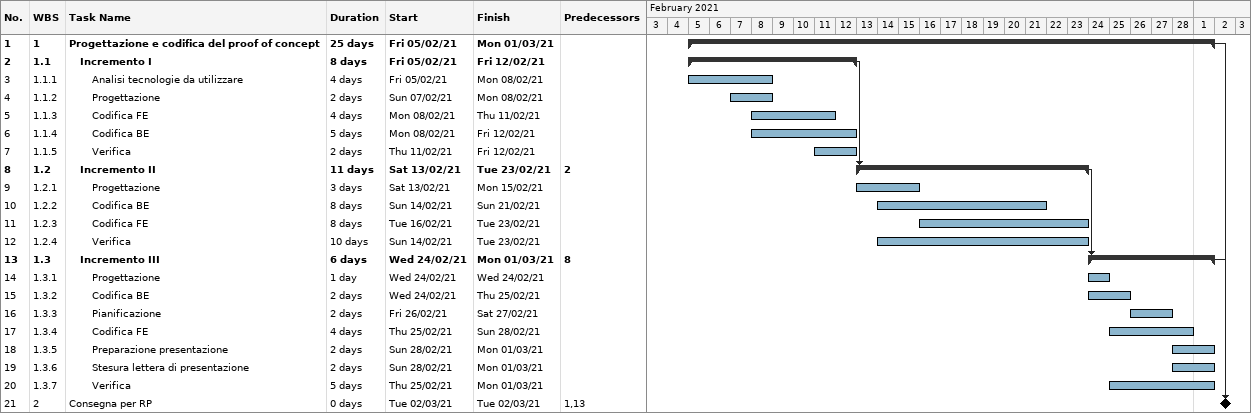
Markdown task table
| ID | WBS | Task | Duration | Start | Finish | Predecessors |
|---|---|---|---|---|---|---|
| 1 | 1 | **Progettazione e codifica del proof of concept** | 25d | 2021-02-05 | 2021-03-01 |  |
| 2 | 1.1 | **Incremento I** | 8d | 2021-02-05 | 2021-02-12 |  |
| 3 | 1.1.1 | Analisi tecnologie da utilizzare | 4d | 2021-02-05 | 2021-02-08 |  |
| 4 | 1.1.2 | Progettazione | 2d | 2021-02-07 | 2021-02-08 |  |
| 5 | 1.1.3 | Codifica FE | 4d | 2021-02-08 | 2021-02-11 |  |
| 6 | 1.1.4 | Codifica BE | 5d | 2021-02-08 | 2021-02-12 |  |
| 7 | 1.1.5 | Verifica | 2d | 2021-02-11 | 2021-02-12 |  |
| 8 | 1.2 | **Incremento II** | 11d | 2021-02-13 | 2021-02-23 | 2 |
| 9 | 1.2.1 | Progettazione | 3d | 2021-02-13 | 2021-02-15 |  |
| 10 | 1.2.2 | Codifica BE | 8d | 2021-02-14 | 2021-02-21 |  |
| 11 | 1.2.3 | Codifica FE | 8d | 2021-02-16 | 2021-02-23 |  |
| 12 | 1.2.4 | Verifica | 10d | 2021-02-14 | 2021-02-23 |  |
| 13 | 1.3 | **Incremento III** | 6d | 2021-02-24 | 2021-03-01 | 8 |
| 14 | 1.3.1 | Progettazione | 1d | 2021-02-24 | 2021-02-24 |  |
| 15 | 1.3.2 | Codifica BE | 2d | 2021-02-24 | 2021-02-25 |  |
| 16 | 1.3.3 | Pianificazione | 2d | 2021-02-26 | 2021-02-27 |  |
| 17 | 1.3.4 | Codifica FE | 4d | 2021-02-25 | 2021-02-28 |  |
| 18 | 1.3.5 | Preparazione presentazione | 2d | 2021-02-28 | 2021-03-01 |  |
| 19 | 1.3.6 | Stesura lettera di presentazione | 2d | 2021-02-28 | 2021-03-01 |  |
| 20 | 1.3.7 | Verifica | 5d | 2021-02-25 | 2021-03-01 |  |
| 21 | 2 | Consegna per RP | 0d | 2021-03-02 | 2021-03-02 | 1, 13 |
